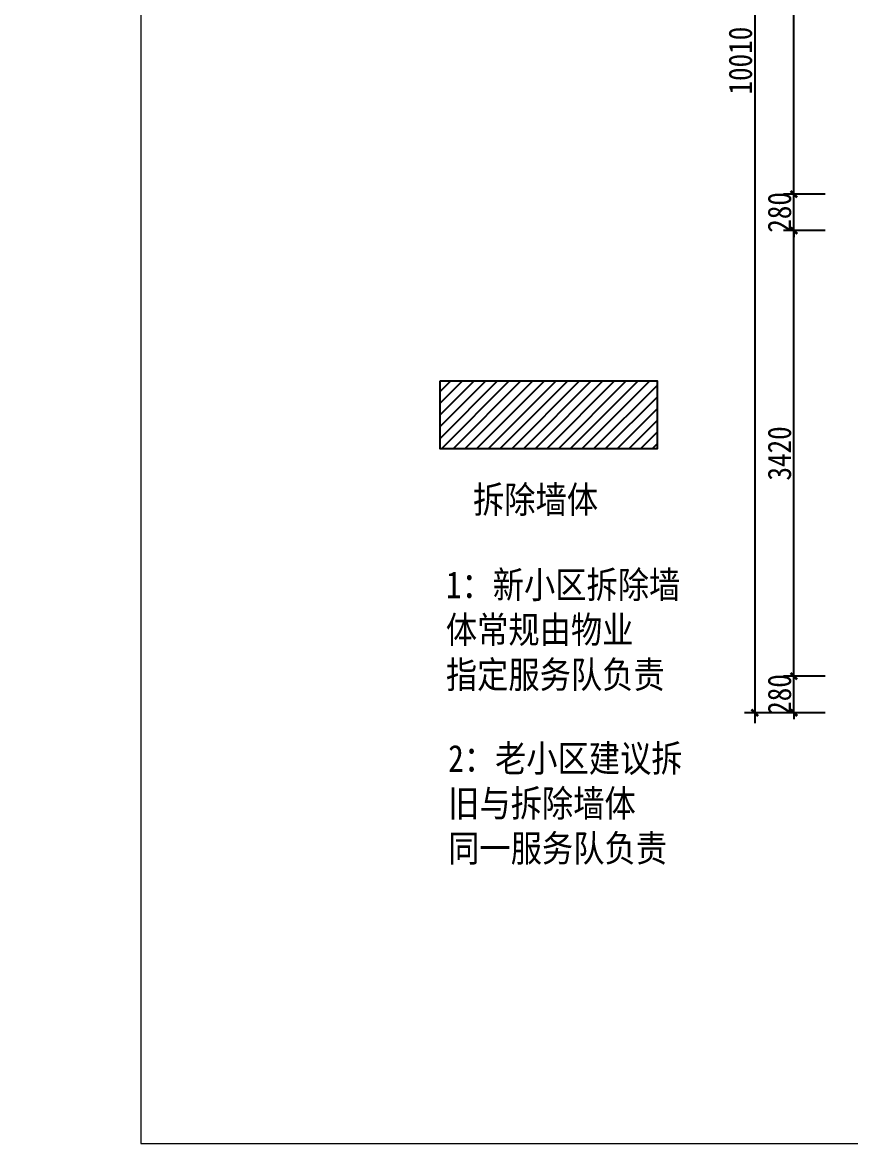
# Model space of a CAD drawing. Header units: millimetres. Extents: x 104198 to 1296755, y -81101 to 81453.
# Drawn here: x 537559 to 543913, y 5266 to 13871 of the extents above; entities that cross this region are included whole.
import ezdxf

# ---------------------------------------------------------------- set-up
doc = ezdxf.new("R2010")
doc.units = ezdxf.units.MM
doc.header["$PDMODE"] = 3
doc.layers.get('Defpoints').update_dxf_attribs({"color": 250})
doc.layers.add('1-活动家具', color=51, linetype='Continuous', lineweight=20)
doc.layers.add('平面文字', color=2, linetype='Continuous', lineweight=0)
doc.layers.add('2-拆除墙墙体', color=4, linetype='Continuous')
doc.layers.add('30-PL-平面文字说明', color=1, linetype='Continuous')
doc.styles.add('新宋体', font='', dxfattribs={"width": 0.85})
doc.styles.get('新宋体').set_extended_font_data('NSimSun')
doc.dimstyles.new('平面内部标注', dxfattribs={"dimtxt": 100, "dimasz": 40, "dimexe": 60, "dimexo": 30, "dimgap": 30, "dimtad": 1, "dimdec": 0, "dimtxsty": '新宋体', "dimblk": 'ARCHTICK', "dimcen": 80, "dimdle": 60, "dimclrd": 8, "dimclre": 8, "dimclrt": 1, "dimadec": 0, "dimazin": 0, "dimtfac": 1, "dimtdec": 0, "dimtix": 1, "dimtmove": 2, "dimatfit": 3, "dimldrblk": 'DOT', "dimfxl": 150, "dimfxlon": 1, "dimarcsym": 0})
doc.dimstyles.new('平面外部尺寸', dxfattribs={"dimtxt": 180, "dimasz": 50, "dimexe": 80, "dimexo": 60, "dimgap": 20, "dimtad": 1, "dimdec": 0, "dimtxsty": '新宋体', "dimblk": 'ARCHTICK', "dimcen": 2.5, "dimdle": 80, "dimclrd": 8, "dimclre": 8, "dimclrt": 1, "dimadec": 0, "dimazin": 0, "dimtfac": 1, "dimtdec": 0, "dimtix": 1, "dimtmove": 2, "dimatfit": 3, "dimldrblk": 'DOT', "dimfxl": 1, "dimarcsym": 0})

# ---------------------------------------------------------------- blocks, each defined once
blk = doc.blocks.new('_ArchTick')
at = {"color": 2, "linetype": 'ByBlock', "const_width": 0.4}
blk.add_lwpolyline([(-0.5, -0.5), (0.5, 0.5)], dxfattribs=at)
blk = doc.blocks.new('*D357')
at = {"layer": 'Defpoints', "color": 0, "transparency": 16777216}
for p in [(545235.5, 10797.4), (104628.7, 9467.4), (545144.4, 9467.4)]:
    blk.add_point(p, dxfattribs=at)
at = {"layer": '平面文字', "color": 8, "lineweight": -2, "transparency": 16777216}
for p, q in [((545144.4, 10857.4), (545144.4, 9407.4)), ((545205.5, 10797.4), (545084.4, 10797.4)), ((544994.4, 9467.4), (545204.4, 9467.4))]:
    blk.add_line(p, q, dxfattribs=at)
at = {"layer": '平面文字', "color": 8, "lineweight": -2, "transparency": 16777216, "xscale": 40, "yscale": 40, "zscale": 40}
for p, rotation in [((545144.4, 10797.4), 90), ((545144.4, 9467.4), 270)]:
    blk.add_blockref('_ArchTick', p, dxfattribs=dict(at, rotation=rotation))
at = {"layer": '平面文字', "color": 1, "transparency": 16777216, "insert": (545064.4, 10132.4), "char_height": 100, "attachment_point": 5, "rotation": 90, "style": '新宋体'}
blk.add_mtext('1330', dxfattribs=at)
blk = doc.blocks.new('_Dot')
at = {"color": 2, "linetype": 'ByBlock', "lineweight": -2}
blk.add_line((-0.5, 0), (-1, 0), dxfattribs=at)
at = {"color": 2, "linetype": 'ByBlock', "const_width": 0.5}
blk.add_lwpolyline([(-0.25, 0, 1), (0.25, 0, 1)], format="xyb", close=True, dxfattribs=at)
blk = doc.blocks.new('*D359')
at = {"layer": 'Defpoints', "color": 0, "transparency": 16777216}
for p in [(544950.5, 11237.4), (104343.7, 9467.4), (104343.7, 9467.4)]:
    blk.add_point(p, dxfattribs=at)
at = {"layer": '平面文字', "color": 8, "lineweight": -2, "transparency": 16777216}
for p, q in [((104343.7, 11297.4), (104343.7, 9407.4)), ((104493.7, 11237.4), (104283.7, 11237.4)), ((104343.7, 9467.4), (104283.7, 9467.4))]:
    blk.add_line(p, q, dxfattribs=at)
at = {"layer": '平面文字', "color": 8, "lineweight": -2, "transparency": 16777216, "xscale": 40, "yscale": 40, "zscale": 40}
for p, rotation in [((104343.7, 11237.4), 90), ((104343.7, 9467.4), 270)]:
    blk.add_blockref('_ArchTick', p, dxfattribs=dict(at, rotation=rotation))
at = {"layer": '平面文字', "color": 1, "transparency": 16777216, "insert": (104263.7, 10352.4), "char_height": 100, "attachment_point": 5, "rotation": 90, "style": '新宋体'}
blk.add_mtext('1770', dxfattribs=at)
blk = doc.blocks.new('*D515')
at = {"layer": '30-PL-平面文字说明', "color": 8, "lineweight": -2, "transparency": 16777216}
for p, q in [((543478.2, 8852.5), (543478.2, 8902.5)), ((543718.2, 8852.5), (543398.2, 8852.5)), ((543478.2, 8572.5), (543478.2, 8852.5)), ((543718.2, 8572.5), (543398.2, 8572.5)), ((543478.2, 8572.5), (543478.2, 8522.5))]:
    blk.add_line(p, q, dxfattribs=at)
at = {"layer": 'Defpoints', "color": 0, "transparency": 16777216}
for p in [(543478.2, 8852.5), (543778.2, 8852.5), (543778.2, 8572.5)]:
    blk.add_point(p, dxfattribs=at)
at = {"layer": '30-PL-平面文字说明', "color": 8, "lineweight": -2, "transparency": 16777216, "xscale": 50, "yscale": 50, "zscale": 50}
for p, rotation in [((543478.2, 8852.5), 270), ((543478.2, 8572.5), 90)]:
    blk.add_blockref('_ArchTick', p, dxfattribs=dict(at, rotation=rotation))
at = {"layer": '30-PL-平面文字说明', "color": 1, "transparency": 16777216, "insert": (543368.2, 8712.5), "char_height": 180, "attachment_point": 5, "rotation": 90, "style": '新宋体'}
blk.add_mtext('280', dxfattribs=at)
blk = doc.blocks.new('*D516')
at = {"layer": '30-PL-平面文字说明', "color": 8, "lineweight": -2, "transparency": 16777216}
for p, q in [((543478.2, 8772.5), (543478.2, 12352.5)), ((543718.2, 12272.5), (543398.2, 12272.5)), ((543718.2, 8852.5), (543398.2, 8852.5))]:
    blk.add_line(p, q, dxfattribs=at)
at = {"layer": 'Defpoints', "color": 0, "transparency": 16777216}
for p in [(543478.2, 12272.5), (543778.2, 12272.5), (543778.2, 8852.5)]:
    blk.add_point(p, dxfattribs=at)
at = {"layer": '30-PL-平面文字说明', "color": 8, "lineweight": -2, "transparency": 16777216, "xscale": 50, "yscale": 50, "zscale": 50}
for p, rotation in [((543478.2, 12272.5), 90), ((543478.2, 8852.5), 270)]:
    blk.add_blockref('_ArchTick', p, dxfattribs=dict(at, rotation=rotation))
at = {"layer": '30-PL-平面文字说明', "color": 1, "transparency": 16777216, "insert": (543368.2, 10562.5), "char_height": 180, "attachment_point": 5, "rotation": 90, "style": '新宋体'}
blk.add_mtext('3420', dxfattribs=at)
blk = doc.blocks.new('*D517')
at = {"layer": '30-PL-平面文字说明', "color": 8, "lineweight": -2, "transparency": 16777216}
for p, q in [((543478.2, 12552.5), (543478.2, 12602.5)), ((543718.2, 12552.5), (543398.2, 12552.5)), ((543478.2, 12272.5), (543478.2, 12552.5)), ((543718.2, 12272.5), (543398.2, 12272.5)), ((543478.2, 12272.5), (543478.2, 12222.5))]:
    blk.add_line(p, q, dxfattribs=at)
at = {"layer": 'Defpoints', "color": 0, "transparency": 16777216}
for p in [(543478.2, 12552.5), (543778.2, 12552.5), (543778.2, 12272.5)]:
    blk.add_point(p, dxfattribs=at)
at = {"layer": '30-PL-平面文字说明', "color": 8, "lineweight": -2, "transparency": 16777216, "xscale": 50, "yscale": 50, "zscale": 50}
for p, rotation in [((543478.2, 12552.5), 270), ((543478.2, 12272.5), 90)]:
    blk.add_blockref('_ArchTick', p, dxfattribs=dict(at, rotation=rotation))
at = {"layer": '30-PL-平面文字说明', "color": 1, "transparency": 16777216, "insert": (543368.2, 12412.5), "char_height": 180, "attachment_point": 5, "rotation": 90, "style": '新宋体'}
blk.add_mtext('280', dxfattribs=at)
blk = doc.blocks.new('*D518')
at = {"layer": '30-PL-平面文字说明', "color": 8, "lineweight": -2, "transparency": 16777216}
for p, q in [((543718.2, 17642.5), (543398.2, 17642.5)), ((543478.2, 12472.5), (543478.2, 17722.5)), ((543718.2, 12552.5), (543398.2, 12552.5))]:
    blk.add_line(p, q, dxfattribs=at)
at = {"layer": 'Defpoints', "color": 0, "transparency": 16777216}
for p in [(543478.2, 17642.5), (543778.2, 17642.5), (543778.2, 12552.5)]:
    blk.add_point(p, dxfattribs=at)
at = {"layer": '30-PL-平面文字说明', "color": 8, "lineweight": -2, "transparency": 16777216, "xscale": 50, "yscale": 50, "zscale": 50}
for p, rotation in [((543478.2, 17642.5), 90), ((543478.2, 12552.5), 270)]:
    blk.add_blockref('_ArchTick', p, dxfattribs=dict(at, rotation=rotation))
at = {"layer": '30-PL-平面文字说明', "color": 1, "transparency": 16777216, "insert": (543368.2, 15097.5), "char_height": 180, "attachment_point": 5, "rotation": 90, "style": '新宋体'}
blk.add_mtext('5090', dxfattribs=at)
blk = doc.blocks.new('*D522')
at = {"layer": '30-PL-平面文字说明', "color": 8, "lineweight": -2, "transparency": 16777216}
for p, q in [((543178.2, 18662.5), (543178.2, 8492.5)), ((543718.2, 18582.5), (543098.2, 18582.5)), ((543718.2, 8572.5), (543098.2, 8572.5))]:
    blk.add_line(p, q, dxfattribs=at)
at = {"layer": 'Defpoints', "color": 0, "transparency": 16777216}
for p in [(543778.2, 18582.5), (543178.2, 8572.5), (543778.2, 8572.5)]:
    blk.add_point(p, dxfattribs=at)
at = {"layer": '30-PL-平面文字说明', "color": 8, "lineweight": -2, "transparency": 16777216, "xscale": 50, "yscale": 50, "zscale": 50}
for p, rotation in [((543178.2, 18582.5), 90), ((543178.2, 8572.5), 270)]:
    blk.add_blockref('_ArchTick', p, dxfattribs=dict(at, rotation=rotation))
at = {"layer": '30-PL-平面文字说明', "color": 1, "transparency": 16777216, "insert": (543068.2, 13577.5), "char_height": 180, "attachment_point": 5, "rotation": 90, "style": '新宋体'}
blk.add_mtext('10010', dxfattribs=at)

msp = doc.modelspace()

# ---------------------------------------------------------------- hatches: boundary and pattern name
at = {"layer": '2-拆除墙墙体'}
h = msp.add_hatch(dxfattribs=at)
h.set_pattern_fill('ANSI31', color=250, scale=20, style=0)
h.set_pattern_definition([(45, (38239.11, 38347.31), (-44.901281, 44.901281), [])])
h.paths.add_polyline_path([(542428.6, 10598.3), (542428.6, 11118.6), (540764.4, 11118.6), (540764.4, 10598.3)])

# ---------------------------------------------------------------- linework, layer by layer
at = {"layer": '1-活动家具', "color": 3}
msp.add_lwpolyline([(584273.7, 21490.6), (538468.7, 21490.6), (538468.7, 5265.6), (584273.7, 5265.6)], close=True, dxfattribs=at)
at = {"layer": '2-拆除墙墙体', "color": 1}
msp.add_lwpolyline([(540764.4, 11118.6), (542428.6, 11118.6), (542428.6, 10598.3), (540764.4, 10598.3)], close=True, dxfattribs=at)

# ---------------------------------------------------------------- texts
at = {"layer": '2-拆除墙墙体', "color": 2, "char_height": 206.9, "attachment_point": 1, "style": '新宋体'}
for s, insert in [('拆除墙体', (541016.4, 10311.9)), ('1：新小区拆除墙\\P体常规由物业\\P指定服务队负责', (540808, 9657.9)), ('2：老小区建议拆\\P旧与拆除墙体\\P同一服务队负责', (540825.6, 8325.5))]:
    msp.add_mtext(s, dxfattribs=dict(at, insert=insert))

# ---------------------------------------------------------------- dimensions: what is measured, and where the dimension line sits
at = {"layer": '30-PL-平面文字说明', "color": 251}
for base, p1, p2, picture, middle in [((543178.2, 8572.5), (543778.2, 18582.5), (543778.2, 8572.5), '*D522', (543068.2, 13577.5)), ((543478.2, 17642.5), (543778.2, 12552.5), (543778.2, 17642.5), '*D518', (543368.2, 15097.5)), ((543478.2, 12552.5), (543778.2, 12272.5), (543778.2, 12552.5), '*D517', (543368.2, 12412.5)), ((543478.2, 12272.5), (543778.2, 8852.5), (543778.2, 12272.5), '*D516', (543368.2, 10562.5)), ((543478.2, 8852.5), (543778.2, 8572.5), (543778.2, 8852.5), '*D515', (543368.2, 8712.5))]:
    dim = msp.add_linear_dim(base=base, p1=p1, p2=p2, angle=90, dimstyle='平面外部尺寸', dxfattribs=at)
    dim.commit()
    dim.dimension.update_dxf_attribs({"geometry": picture, "text_midpoint": middle})
at = {"layer": '平面文字', "color": 1}
for base, p1, p2, picture, middle in [((104343.7, 9467.4), (544950.5, 11237.4), (104343.7, 9467.4), '*D359', (104263.7, 10352.4)), ((545144.4, 9467.4), (545235.5, 10797.4), (104628.7, 9467.4), '*D357', (545064.4, 10132.4))]:
    dim = msp.add_linear_dim(base=base, p1=p1, p2=p2, angle=90, dimstyle='平面内部标注', dxfattribs=at)
    dim.commit()
    dim.dimension.update_dxf_attribs({"geometry": picture, "text_midpoint": middle})

doc.saveas('drawing.dxf')
